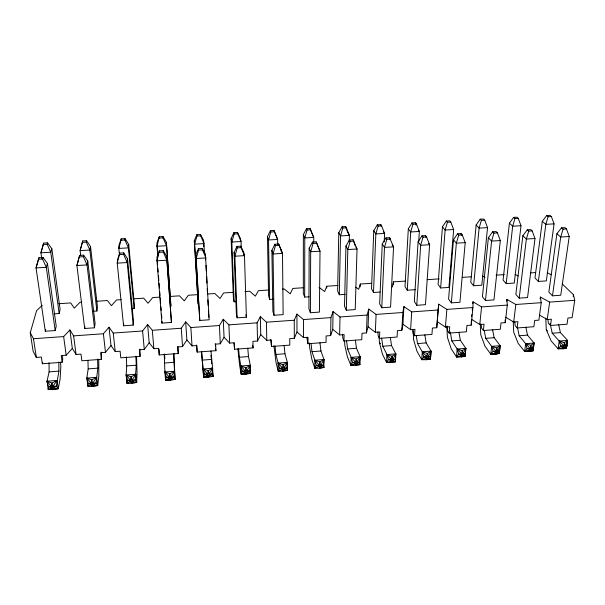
<?xml version="1.0" encoding="UTF-8"?>
<svg xmlns="http://www.w3.org/2000/svg" width="605" height="605" viewBox="0 0 605 605"><rect width="100%" height="100%" fill="white"/><g stroke="black" fill="none" stroke-linecap="round" stroke-linejoin="round"><path stroke-width="0.91" d="M313.723 242.113L313.753 237.425L310.062 228.501L306.478 228.698L303.362 234.642L303.317 293.349L304.678 297.085L309.026 296.79M562.279 283.964L573.457 294.748L574.75 300.307L549.65 302.092L540.394 297.063L541.233 302.689L515.823 304.489L506.922 299.399L507.292 305.094L481.557 306.924L473.027 301.774L472.921 307.537L446.853 309.382L438.701 304.171L438.103 310.002L411.702 311.877L403.936 306.606L402.839 312.505L376.091 314.403L368.725 309.064L367.114 315.046L340.018 316.967L333.06 311.56L332.75 329.347L330.625 335.594L326.11 335.934L326.027 342.385L307.975 343.746L307.998 337.28L303.445 337.613L303.46 319.561L296.934 314.086L294.249 320.219L294.325 338.293L289.757 338.626L289.803 345.115L271.516 346.491L270.518 339.541M304.678 297.085L304.769 237.931L307.053 229.991L306.478 228.698M309.163 248.186L308.921 308.701L310.388 312.724L319.41 312.097L320.015 251.196L316.158 241.879L312.437 242.091L309.163 248.186L310.683 251.748L310.388 312.724M319.947 342.725L320.945 350.998L323.977 359.499L323.879 367.507L319.667 368.286L314.804 368.233L314.865 360.217L311.991 351.687L311.023 343.398M309.427 343.05L309.7 347.724L311.946 359.597L314.804 368.233L316.347 365.359L323.41 364.936L320.93 366.448L319.667 368.286L319.115 364.981L319.909 361.941L323.977 359.499L323.41 364.936L323.879 367.507L320.249 367.795M320.93 366.448L319.909 361.941L314.865 360.217L316.347 365.359L319.1 366.592L320.93 366.448L323.879 367.507L323.274 365.783M326.723 288.109L326.753 286.226L337.953 285.492M525.851 327.214L527.477 335.125L534.086 343.02L530.774 345.326L529.798 351.49L524.648 351.475L518.22 343.451L513.713 332.198L513.221 321.376M330.625 335.594L330.92 317.61L333.06 311.56M349.236 241.947L349.403 235.413L346.363 227.828L345.644 226.557L342.105 226.746L338.792 232.668L337.628 291.073L339.299 294.764L345.311 294.363M339.299 294.764L340.532 235.912L342.816 228.024L342.105 226.746M368.725 309.064L368.059 326.768L366.456 332.939L362.002 333.272L361.782 339.692L343.958 341.031L344.116 334.595L339.624 334.928L340.018 316.967M447.08 325.989L447.549 330.617L449.197 333.105L466.349 331.812L466.939 325.482L471.227 325.165L471.318 320.915M345.947 246.046L344.51 306.243L346.31 310.221L355.218 309.594L357.033 249.018L353.108 239.769L349.433 239.973L345.947 246.046L347.83 249.555L346.31 310.221M413.124 330.632L413.608 339.821L417.027 351.376L421.745 359.695L426.752 359.725L430.465 358.992L431.055 351.104L426.162 342.914L424.839 334.822M346.544 340.721L347.625 348.949L351.142 357.366L360.134 356.663L359.869 364.634L355.823 365.397L355.415 362.108L356.201 359.083L360.134 356.663L356.458 348.268L355.354 340.063M357.215 361.964L359.582 362.062L359.869 364.634L357.162 363.56L357.215 361.964L356.201 359.083L351.142 357.366L350.915 365.344L355.823 365.397L357.162 363.56L359.582 362.062L360.134 356.663L357.215 361.964L352.617 362.478L350.915 365.344L353.6 365.133M360.217 286.846L360.308 284.032L371.372 283.306M42.274 305.344L36.625 310.63L30.25 332.727L33.472 338.724L63.646 336.584L69.893 329.959L73.629 335.873L103.387 333.763L109.006 327.222L111.017 345.561L115.237 351.581L120.093 351.218L120.788 357.85L140.073 356.398L139.906 349.221M366.456 332.939L367.114 315.046M384.213 241.917L384.599 233.432L381.619 225.892L380.772 224.629L377.278 224.826L373.777 230.717L371.523 288.827L373.497 292.472L380.099 292.034M373.497 292.472L375.841 233.923L378.117 226.081L377.278 224.826M403.936 306.606L402.922 324.22L401.826 330.315L397.432 330.64L397.084 337.03L379.486 338.354L379.774 331.948L375.342 332.281L376.091 314.403M135.868 356.201L136.269 365.193L135.202 379.88L136.669 382.458L131.542 383.328L126.974 383.23L126.127 375.017L126.717 365.927L126.347 356.92M382.254 243.928L379.645 303.816L381.77 307.741L390.565 307.128L393.568 246.863L389.575 237.682L385.945 237.886L382.254 243.928L384.485 247.4L381.77 307.741M393.318 284.668L393.462 281.87L405.305 281.091M381.619 338.082L382.806 346.249L386.943 354.56L395.829 353.865L395.398 361.798L391.518 362.546L391.238 359.264L392.017 356.262L395.829 353.865L391.533 345.576L390.316 337.424M393.023 359.12L395.292 359.226L395.398 361.798L392.932 360.716L393.023 359.12L392.017 356.262L386.943 354.56L386.557 362.501L391.518 362.546L392.932 360.716L395.292 359.226L395.829 353.865L393.023 359.12L388.425 359.642L386.557 362.501L382.443 354.084L379.403 342.422L379.101 336.879M133.206 325.104L133.448 320.832L127.526 258.774L123.76 252.882L119.775 253.117L117.635 259.348L117.226 263.145L123.571 325.777L133.206 325.104L127.216 262.555L127.526 258.774M132.276 308.626L134.129 308.505L134.348 304.549L128.691 244.382L125.084 238.627L121.257 238.839L119.193 244.912L118.814 248.413L119.465 254.955M401.826 330.315L402.839 312.505M418.69 241.796L419.348 231.473L416.437 223.979L415.461 222.731L412.005 222.92L408.33 228.788L405.01 286.611L407.278 290.211L415.658 289.651M407.278 290.211L410.697 231.957L412.973 224.168L412.005 222.92M127.148 380.469L126.974 383.23L128.736 383.086M438.701 304.171L436.749 327.721L432.409 328.046L431.932 334.406L414.561 335.714L414.969 329.339L410.598 329.664L411.702 311.877M418.093 241.841L414.334 301.419L416.777 305.298L425.459 304.693L429.626 244.738L426.608 236.963L425.557 235.625L421.98 235.829L418.093 241.841L420.656 245.267L416.777 305.298M558.695 324.741L560.419 332.599L567.573 340.396L564.374 342.68L563.285 348.813L558.097 348.805L551.125 340.88L546.277 329.717L545.763 318.064M421.745 359.695L423.772 356.837L430.541 356.428L428.249 357.903L421.745 359.695L422.29 351.792L417.541 343.579L416.248 335.473M426.495 358.039L423.772 356.837L422.29 351.792L431.055 351.104L428.363 356.315L428.249 357.903L426.752 359.725L426.608 356.458L427.372 353.479L431.055 351.104L430.465 358.992L426.979 359.272M442.444 226.883L438.088 284.418L440.644 287.972L448.925 287.42L453.659 229.537L450.808 222.088L449.712 220.855L446.301 221.044L442.444 226.883L445.121 230.021L440.644 287.972M123.571 325.777L123.707 324.061M436.749 327.721L438.103 310.002M128.691 244.382L128.404 247.876L134.129 308.505M449.197 333.105L449.727 326.76L445.409 327.078L446.853 309.382M453.463 239.784L448.592 299.051L451.345 302.878L459.921 302.281L465.207 242.643L462.258 234.921L461.07 233.59L457.546 233.795L453.463 239.784L456.352 243.165L451.345 302.878M119.775 253.117L117.226 263.145L127.216 262.555L123.624 254.38L123.76 252.882M121.257 238.839L118.814 248.413L128.404 247.876L124.955 240.004L125.084 238.627M446.838 326.292L447.39 337.25L451.179 348.699L456.48 356.92L461.539 356.95L461.517 353.691L462.28 350.726L465.835 348.374L460.352 340.29L458.93 332.258M462.515 356.436L465.094 356.232L465.835 348.374L465.094 356.232L461.539 356.95L463.105 355.127L463.256 353.547L465.835 348.374L457.183 349.055L451.844 340.94L450.286 332.001M476.135 225.007L470.773 282.248L473.609 285.772L481.792 285.22L487.547 227.624L484.756 220.22L483.539 219.002L480.173 219.191L476.135 225.007L479.115 228.1L473.609 285.772M471.62 316.46L471.794 314.623M472.233 310.032L472.407 308.202M472.853 303.612L473.027 301.774M471.227 325.165L472.921 307.537M488.379 237.75L482.427 296.715L485.482 300.496L493.945 299.906L500.327 240.571L497.446 232.895L496.13 231.586L492.644 231.783L488.379 237.75L491.593 241.085L500.327 240.571M507.292 305.094L505.273 322.639L501.038 322.949L500.327 329.249L483.387 330.527L484.045 324.212L479.78 324.53L481.557 306.924M485.482 300.496L491.593 241.085L493.945 233.099L492.644 231.783M509.418 223.147L503.073 280.107L506.181 283.586L514.258 283.049L521.011 225.741L518.281 218.382L516.942 217.18L513.622 217.361L509.418 223.147L512.685 226.209L521.011 225.741M480.234 323.819L480.756 334.709L484.908 346.06L490.784 354.182L495.881 354.205L496.743 348.011L500.184 345.682L494.126 337.688L492.599 329.717M497.703 350.817L493.113 351.331L490.784 354.182L497.522 352.382L499.7 350.938L497.703 350.817L496.743 348.011L491.638 346.355L490.784 354.182L499.291 353.501L500.184 345.682L499.291 353.501L495.881 354.205L497.522 352.382L497.703 350.817L500.184 345.682L491.638 346.355L485.724 338.339L484.219 330.353M506.181 283.586L512.685 226.209L514.946 218.564L513.622 217.361M506.71 301.229L506.922 299.399M69.893 329.959L72.328 348.389L76.056 354.485L80.987 354.122L81.834 360.792L101.375 359.317L101.466 352.072M522.856 235.738L515.846 294.401L519.188 298.144L527.545 297.562L535.002 238.529L532.181 230.898L530.744 229.605L527.303 229.802L522.856 235.738L526.373 239.035L535.002 238.529M541.233 302.689L538.889 320.143L534.714 320.453L533.882 326.723L517.162 327.978L517.925 321.694L513.713 322.011L515.823 304.489M519.188 298.144L526.373 239.035L528.725 231.102L527.303 229.802M97.594 359.083L97.859 368.142L96.021 382.988L97.7 385.566L92.383 386.459L87.876 386.353L86.84 378.095L88.171 368.884L87.967 360.716M542.292 221.317L534.979 277.998L538.359 281.431L546.338 280.901L554.067 223.88L551.389 216.56L549.945 215.372L546.663 215.554L542.292 221.317L545.839 224.342L554.067 223.88M538.359 281.431L545.839 224.342L548.1 216.741L546.663 215.554M531.182 350.953L533.05 350.802L534.086 343.02L533.05 350.802L529.798 351.49L531.508 349.682L534.086 343.02L525.654 343.685L519.173 335.767L517.57 327.834M540.152 298.878L540.394 297.063M556.887 233.757L548.848 292.124L552.478 295.822L560.737 295.24L569.229 236.517L566.469 228.932L564.911 227.654L561.508 227.843L556.887 233.757L560.714 237.016L569.229 236.517M574.75 300.307L572.096 317.678L567.966 317.98L567.029 324.22L550.505 325.467L551.389 319.213L547.23 319.523L549.65 302.092M552.478 295.822L560.714 237.016L563.058 229.129L561.508 227.843M94.463 327.804L95.091 323.478L87.77 261.088L83.679 255.181L79.641 255.408L76.911 265.519L84.692 328.492L94.463 327.804L87.044 264.922L83.369 256.686L83.679 255.181M93.132 311.25L96.891 311L97.465 306.992L90.516 246.515L86.606 240.737L82.734 240.949L80.125 250.599L80.684 255.219M563.399 347.141L560.722 345.969L559.239 341.054L567.573 340.396L567.127 345.591L565.062 347.005L558.097 348.805L559.239 341.054L552.221 333.226L550.142 323.607M558.097 348.805L560.722 345.969L563.633 345.584L567.127 345.591L566.393 348.14L563.285 348.813L565.062 347.005L567.573 340.396L567.18 342.982M573.185 296.563L573.457 294.748M566.923 344.699L566.393 348.14L565.062 347.005M84.692 328.492L84.987 326.753M87.77 261.088L87.044 264.922L76.911 265.519L79.641 255.408M90.516 246.515L89.85 250.046L96.891 311M82.734 240.949L80.125 250.599L89.85 250.046L86.326 242.129L86.606 240.737M30.25 332.727L33.124 351.255L36.345 357.434L41.344 357.063L42.35 363.764L62.164 362.274L62.731 359.438L62.557 355.853M58.806 362.002L58.927 371.137L56.303 386.141L58.209 388.72L52.688 389.628L48.249 389.514L47.008 381.218L49.111 371.886L49.028 362.743M48.627 387.797L48.249 389.514L50.964 389.302M392.29 287.08L393.462 281.87M55.191 330.549L56.22 326.163L47.455 263.44L43.031 257.503L38.932 257.738L36.035 267.924L45.292 331.238L55.191 330.549L46.305 267.319L42.554 259.031L43.031 257.503M53.974 313.874L59.161 313.526L60.107 309.473L51.833 248.67L47.614 242.87L43.689 243.081L40.921 252.807L41.715 258.388M42.35 363.764L42.698 362.342M45.292 331.238L45.746 329.483M38.932 257.738L36.035 267.924L46.305 267.319L47.455 263.44M43.689 243.081L40.921 252.807L50.775 252.255L51.833 248.67M238.597 348.858L239.33 357.268L240.873 366.017L250.236 365.284L250.478 373.368L245.91 374.185L245.078 370.857L245.887 367.779L250.236 365.284L248.511 356.564L247.755 348.17M275.041 346.113L275.895 354.462L278.118 363.098L287.352 362.372L287.42 370.419L283.027 371.22L282.346 367.901L283.14 364.838L287.352 362.372L284.963 353.766L284.085 345.432M173.832 353.539L175.11 379.388L170.179 380.235L169.173 378.526L169.045 376.892L169.869 373.769L174.505 371.22L173.643 353.358M212.627 372.778L213.043 376.355L209.307 375.334L209.217 373.701L212.62 368.233L211.992 373.784L209.307 375.334L208.294 377.187L203.605 377.112L203.136 368.974L212.62 368.233L213.043 376.355L208.294 377.187L207.409 375.486L208.128 370.752L212.62 368.233L210.948 350.938M60.508 362.07L60.84 366.668L60.084 379.312L58.209 388.72L53.323 387.752L51.319 387.911L48.249 389.514L48.476 386.618L47.008 381.218L51.917 383.063L53.323 387.752L52.688 389.628L51.319 387.911L51.07 386.247L51.917 383.063L57.021 380.432L58.209 388.72L54.586 389.007M98.774 359.188L98.827 376.28L97.7 385.566L93.117 384.583L91.136 384.742L87.876 386.353L88.307 383.457L86.84 378.095L91.771 379.917L93.117 384.583L92.383 386.459L91.136 384.742L90.931 383.086L91.771 379.917L96.709 377.323L97.7 385.566L93.238 385.922M136.548 356.345L137.048 373.285L136.669 382.458L132.366 381.46L130.415 381.611L126.974 383.23L127.602 380.341L126.127 375.017L131.081 376.824L132.366 381.46L131.542 383.328L130.415 381.611L130.257 379.97L131.081 376.824L135.868 374.253L136.669 382.458L131.383 382.874M166.367 242.287L170.89 306.039L166.367 242.287L163.055 236.547L159.281 236.759L156.99 246.265L157.724 255.552M159.365 250.848L156.982 260.8L161.928 323.093L171.442 322.427L166.738 256.49L163.297 250.621L159.365 250.848L156.982 257.057L156.982 260.8L166.836 260.218L166.738 256.49M196.806 234.702L196.958 236.041L194.666 244.14L198.16 304.217L194.296 240.73L196.806 234.702L200.527 234.498L203.552 240.208L204.505 252.988M171.631 379.66L165.551 380.152L164.893 371.977L169.869 373.769L171.094 378.375L170.179 380.235L165.551 380.152L166.367 377.263L164.893 371.977L164.242 354.069M198.417 248.617L198.584 250.069L196.194 258.494L199.779 320.453L209.164 319.795L205.42 254.236L202.297 248.39L198.417 248.617L195.801 254.796L199.779 320.453M241.282 248.05L241.062 241.524L240.253 238.166L237.515 232.471L233.84 232.675L234.135 233.999L231.844 242.045L234.112 301.804L235.897 301.691M236.941 246.409L237.266 247.846L234.876 256.21L237.13 317.844L246.394 317.194L244.465 255.65L243.588 252.013L240.76 246.19L236.941 246.409L234.097 252.565L236.358 313.715L237.13 317.844M277.703 244.17L277.642 239.459L274.02 230.475L270.39 230.671L270.828 231.98L268.544 239.973L269.618 299.43L273.142 299.195M274.942 244.238L275.419 245.653L273.036 253.964L273.997 315.265L283.14 314.63L282.497 253.404L278.716 244.019L274.942 244.238L271.879 250.364L272.87 311.197L273.997 315.265M312.437 242.091L313.057 243.49L310.683 251.748L320.015 251.196L316.158 241.879M349.433 239.973L350.204 241.357L347.83 249.555L357.033 249.018L355.861 246.916M385.945 237.886L386.852 239.255L384.485 247.4L393.568 246.863L392.184 244.791M421.98 235.829L423.016 237.175L420.656 245.267L429.626 244.738L428.567 243.376M446.301 221.044L447.39 222.277L445.121 230.021L453.659 229.537M457.546 233.795L458.711 235.126L456.352 243.165L465.207 242.643M480.173 219.191L481.376 220.409L479.115 228.1L487.547 227.624M360.308 284.032L358.682 289.303L355.687 287.201M59.161 313.526L50.775 252.255L47.175 244.276L47.614 242.87M159.281 236.759L156.99 242.809L156.99 246.265L166.458 245.728L163.078 237.909L163.055 236.547M326.753 286.226L324.658 291.557L319.009 287.307M294.325 338.293L296.979 331.963L296.934 314.086M234.112 301.804L233.394 297.985L231.125 238.673L233.84 232.675M269.618 299.43L268.575 295.656L267.478 236.646L270.39 230.671M233.87 343.133L234.574 349.274L253.102 347.883L252.92 341.364L257.556 341.016L260.755 334.61L260.332 316.642L266.427 322.193L294.249 320.219M257.556 341.016L257.095 322.851L260.332 316.642M320.945 364.838L323.977 359.499L314.865 360.217L319.115 364.981M196.617 345.016L197.147 352.095L215.924 350.681L215.599 344.132L220.288 343.784L224.054 337.295L223.245 319.236L228.894 324.855L229.65 343.088L234.324 342.74L234.574 349.274M273.891 345.72L276.016 362.41L278.224 371.152L283.027 371.22L284.206 369.368L284.191 367.757L287.352 362.372L286.762 367.848L287.42 370.419L282.822 370.782M250.13 371.606L250.478 373.368L247.006 372.332L246.953 370.706L250.236 365.284L249.623 370.797L247.006 372.332L245.91 374.185L241.161 374.109L239.618 365.261L237.924 348.707M220.288 343.784L219.434 325.528L223.245 319.236M170.973 376.733L174.505 371.22L164.893 371.977L169.045 376.892L173.854 376.809L175.11 379.388L173.37 379.524M132.208 379.811L135.868 374.253L126.127 375.017L130.257 379.97L135.202 379.88L132.366 381.46M140.073 356.398L139.452 349.781L144.27 349.425L142.599 330.98L147.597 324.522L149.193 342.77L153.882 348.714L158.676 348.359L159.221 354.954L178.248 353.524L177.779 346.937L182.536 346.589L186.869 340.01L185.674 321.86L190.862 327.555L192.019 345.886L196.754 345.531L197.147 352.095M92.913 382.927L96.709 377.323L86.84 378.095L90.931 383.086L96.021 382.988L93.117 384.583M182.536 346.589L181.273 328.235L185.674 321.86M53.081 386.088L57.021 380.432L47.008 381.218L51.07 386.247L56.303 386.141L53.323 387.752M144.27 349.425L149.193 342.77M101.375 359.317L100.604 352.67L105.489 352.307L111.017 345.561M62.164 362.274L61.234 355.589L66.179 355.218L72.328 348.389M531.712 348.117L530.774 345.326L525.654 343.685L524.648 351.475L531.508 349.682L533.625 348.246L527.136 348.631L524.648 351.475L528.384 351.172M463.256 353.547L462.28 350.726L457.183 349.055L456.48 356.92L463.105 355.127L465.343 353.668L458.666 354.069L456.48 356.92L459.929 356.64M284.191 367.757L283.14 364.838L278.118 363.098L278.224 371.152L282.361 369.519L284.206 369.368L286.762 367.848L279.593 368.279L278.224 371.152L280.062 371.001M171.094 378.375L173.854 376.809L174.505 371.22L175.11 379.388L171.094 378.375L169.173 378.526L165.551 380.152M209.307 375.334L207.409 375.486L203.605 377.112L201.48 351.452M247.006 372.332L245.131 372.483L241.161 374.109L240.873 366.017L245.887 367.779L246.953 370.706L249.623 370.797L250.478 373.368L241.161 374.109L242.348 371.228L240.873 366.017L245.078 370.857L246.953 370.706M314.804 368.233L319.1 366.592M357.162 363.56L350.915 365.344L347.414 356.821L344.767 345.054L344.563 341.333M392.932 360.716L386.557 362.501L391.858 362.077M51.07 386.247L48.476 386.618L51.319 387.911M90.931 383.086L88.307 383.457L91.136 384.742M130.257 379.97L127.602 380.341L130.415 381.611M169.045 376.892L166.367 377.263L169.173 378.526M211.326 376.491L213.043 376.355L211.992 373.784L207.318 373.852L204.611 374.223L203.605 377.112L209.61 376.628M245.078 370.857L242.348 371.228L245.131 372.483M357.184 364.845L359.869 364.634M393.628 361.934L395.398 361.798M562.711 348.435L565.471 348.215M49.111 371.886L58.927 371.137M88.171 368.884L97.859 368.142M126.717 365.927L136.269 365.193M164.749 363L174.179 362.282M201.677 351.641L202.282 360.119L211.591 359.4M239.33 357.268L248.511 356.564M275.895 354.462L284.963 353.766M311.991 351.687L320.945 350.998M347.625 348.949L356.458 348.268M382.806 346.249L391.533 345.576M417.541 343.579L426.162 342.914M451.844 340.94L460.352 340.29M485.724 338.339L494.126 337.688M519.173 335.767L527.477 335.125M552.221 333.226L560.419 332.599M260.755 334.61L266.79 340.335L271.403 339.995L271.516 346.491M109.006 327.222L113.241 333.06L142.599 330.98M147.597 324.522L152.316 330.292L181.273 328.235M190.862 327.555L219.434 325.528M228.894 324.855L257.095 322.851M303.46 319.561L330.92 317.61M58.677 303.725L70.74 302.931L74.249 308.142L79.958 302.334L81.788 302.213M96.452 301.26L107.44 300.541L111.396 305.684L116.546 299.944L121.227 299.641M133.395 298.847L143.688 298.174L148.066 303.256L152.679 297.584L160.068 297.1M170.239 296.442L179.481 295.837L184.275 300.851L188.359 295.255L197.487 294.658M207.53 294.007L214.828 293.531L220.031 298.484L223.6 292.956L232.933 292.344M245.078 291.557L249.744 291.247L255.34 296.148L258.403 290.687L268.552 290.022M282.384 289.122L284.229 289.001L290.211 293.841L292.79 288.441L303.718 287.723M427.153 279.669L439.306 278.875M462.28 277.377L471.522 276.772M496.055 275.169L504.275 274.632M530.638 272.916L535.327 272.605M38.44 259.273L42.554 259.031M79.316 256.921L83.369 256.686M119.624 254.607L123.624 254.38M159.38 252.323L163.32 252.096L166.836 260.218L171.442 322.427M198.584 250.069L202.478 249.842L205.919 257.919L196.194 258.494L195.801 254.796M237.266 247.846L241.1 247.626L244.465 255.65L234.876 256.21L234.097 252.565M275.419 245.653L279.207 245.433L282.497 253.404L273.036 253.964L271.879 250.364M313.057 243.49L316.793 243.278M350.204 241.357L353.887 241.145M386.852 239.255L390.49 239.043M423.016 237.175L426.608 236.963M458.711 235.126L462.258 234.921M493.945 233.099L497.446 232.895M528.725 231.102L532.181 230.898M563.058 229.129L566.469 228.932M43.227 244.496L47.175 244.276M82.431 242.34L86.326 242.129M121.121 240.215L124.955 240.004M159.289 238.113L163.078 237.909M196.958 236.041L200.701 235.837L204.006 243.611L194.666 244.14L194.296 240.73M234.135 233.999L237.826 233.795L241.062 241.524L231.844 242.045L231.125 238.673M270.828 231.98L274.473 231.783L277.642 239.459L268.544 239.973L267.478 236.646M307.053 229.991L310.652 229.794M342.816 228.024L346.363 227.828M378.117 226.081L381.619 225.892M412.973 224.168L416.437 223.979M447.39 222.277L450.808 222.088M481.376 220.409L484.756 220.22M514.946 218.564L518.281 218.382M548.1 216.741L551.389 216.56M284.206 369.368L287.42 370.419M529.821 349.811L527.136 348.631L525.654 343.685L530.025 348.253M495.813 352.518L493.113 351.331L491.638 346.355L495.987 350.953M461.373 355.264L458.666 354.069L457.183 349.055L461.517 353.691M391.155 360.852L388.425 359.642L386.943 354.56L391.238 359.264M355.362 363.703L352.617 362.478L351.142 357.366L355.415 362.108M282.361 369.519L279.593 368.279L278.118 363.098L282.346 367.901M207.409 375.486L204.611 374.223L203.136 368.974L202.282 360.119M428.249 357.903L430.465 358.992M547.245 272.734L551.208 274.746M515.082 274.383L518.145 276.009M463.105 355.127L465.094 356.232M482.608 276.046L485.044 277.4M539.615 315.197L547.23 319.523M505.727 317.239L513.713 322.011M471.355 319.213L479.78 324.53M497.522 352.382L499.291 353.501M437.355 321.701L445.409 327.078M402.922 324.22L410.598 329.664M531.508 349.682L533.05 350.802M368.059 326.768L375.342 332.281M332.75 329.347L339.624 334.928M296.979 331.963L303.445 337.613M546.277 329.717L547.48 330.958M563.633 345.584L559.239 341.054L564.374 342.68L565.304 345.455M224.054 337.295L229.65 343.088M426.608 356.458L422.29 351.792L427.372 353.479L428.363 356.315M550.505 325.467L548.334 323.07L547.918 319.44M186.869 340.01L192.019 345.886M379.403 342.422L380.515 343.708M207.318 373.852L203.136 368.974L208.128 370.752L209.217 373.701M517.162 327.978L515.158 325.558L514.749 321.898M418.365 230.21L419.348 231.473L410.697 231.957L408.33 228.788M483.387 330.527L481.565 328.076L481.172 324.393M383.313 231.511L384.599 233.432L375.841 233.923L373.777 230.717M414.561 335.714L413.102 333.204L412.746 329.468M347.58 232.176L349.403 235.413L340.532 235.912L338.792 232.668M379.486 338.354L378.216 335.813L377.875 332.054M312.634 234.967L313.753 237.425L304.769 237.931L303.362 234.642M343.958 341.031L342.884 338.46L342.521 334.202M310.062 228.501L312.263 234.15M345.644 226.557L347.308 231.375M274.02 230.475L274.473 231.783M278.716 244.019L279.207 245.433M353.108 239.769L355.075 245.517M307.975 343.746L306.818 337.711M380.772 224.629L381.256 226.232M389.575 237.682L390.051 239.315M415.461 222.731L416.074 225.12M425.557 235.625L425.965 237.251M237.515 232.471L237.826 233.795M240.76 246.19L241.1 247.626M252.542 345.228L253.102 347.883M245.872 314.729L246.394 317.194M461.07 233.59L461.403 235.216M33.472 338.724L36.345 357.434M63.646 336.584L66.179 355.218M73.629 335.873L76.056 354.485M215.69 348.888L215.924 350.681M200.527 234.498L200.701 235.837M202.297 248.39L202.478 249.842M208.861 317.3L208.415 310.978M212.007 367.416L212.219 369.209M103.387 333.763L105.489 352.307M113.241 333.06L115.237 351.581M119.193 244.912L119.472 247.695M210.926 355.241L211.175 358.054M211.425 360.86L211.674 363.673M152.316 330.292L153.882 348.714M157.285 260.8L157.58 264.544M157.875 268.295L158.17 272.038M158.472 275.782L158.843 280.47M159.062 283.276L159.433 287.957M159.728 291.708L160.03 295.452M160.249 298.257L160.62 302.946M160.915 306.69L161.217 310.433M161.512 314.184L161.807 317.927M157.209 245.615L157.58 250.296M157.875 254.047L158.026 255.915M215.274 343.632L215.456 346.249M164.552 354.235L164.862 358.75M177.84 346.408L178.248 353.524M159.047 349.569L159.221 354.954M505.122 320.121L505.273 322.639M205.42 254.236L205.715 259.817M206.01 265.398L206.305 270.979M206.6 276.561L206.94 283.072M207.235 288.653L207.53 294.234M207.825 299.815L208.12 305.396M203.598 241.138L203.9 246.719M243.588 252.013L243.679 254.826M266.427 322.193L266.79 340.335M163.297 250.621L163.32 252.096M165.392 371.069L165.468 375.607M281.242 249.812L281.264 251.688M161.913 321.399L161.928 323.093"/></g></svg>
